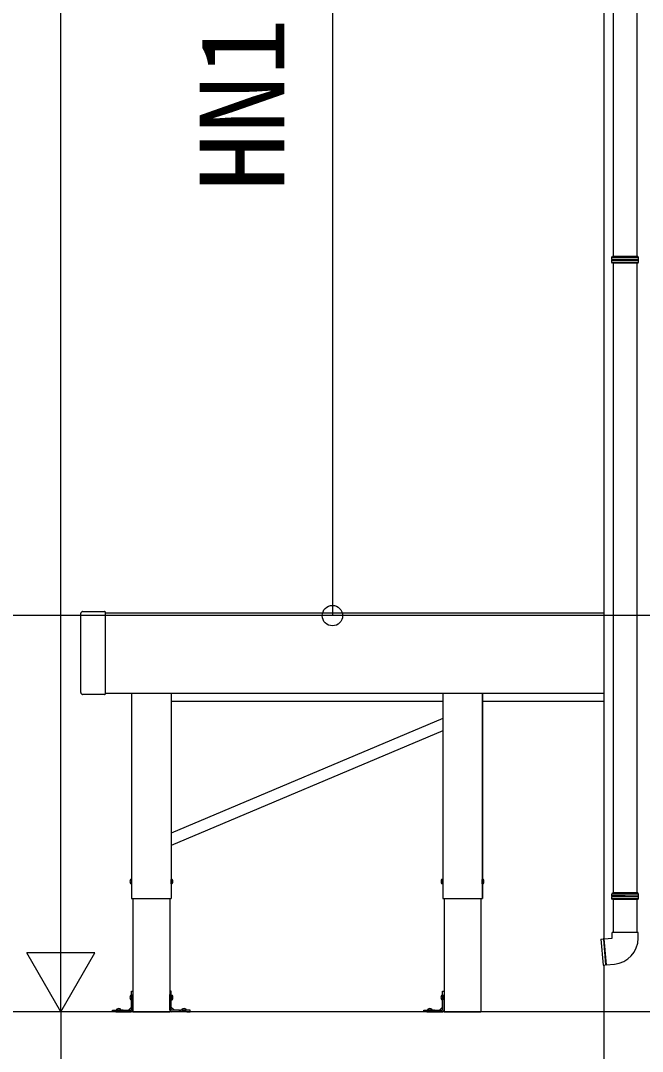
# Model space of a CAD drawing. Units: millimetres, scale not verified. Extents: x -10500 to 10500, y -15600 to 15524.
# Drawn here: x 5310 to 6409, y 8969 to 10791 of the extents above; entities that cross this region are included whole.
import ezdxf
from ezdxf.enums import TextEntityAlignment as Align

# ---------------------------------------------------------------- set-up
doc = ezdxf.new("R2010")
doc.units = ezdxf.units.MM
doc.header["$LTSCALE"] = 80
doc.layers.add('0-4_YKK_A1', color=4, linetype='Continuous')
doc.layers.add('0-5_YKK_D', color=6, linetype='Continuous')
doc.styles.add('ＭＳ ゴシック', font='')
doc.styles.get('ＭＳ ゴシック').set_extended_font_data('MS Gothic')

msp = doc.modelspace()

# ---------------------------------------------------------------- linework, layer by layer
at = {"layer": '0-4_YKK_A1'}
for p, q in [((6341, 11693.29), (6341, 9167.84)), ((6357.5, 11482.38), (6357.5, 10374.5)), ((6399.5, 10374.5), (6399.5, 11482.38)), ((6355, 10372.5), (6356, 10374.5)), ((6402, 10372.5), (6355, 10372.5)), ((6355, 10368.99), (6355, 10372.5)), ((6355, 10364.5), (6355, 10368.01)), ((6401, 10374.5), (6356, 10374.5)), ((6402, 10372.5), (6401, 10374.5)), ((6402, 10368.99), (6402, 10372.5)), ((6402, 10364.5), (6402, 10368.01)), ((6355, 10364.5), (6402, 10364.5)), ((6356, 10362.5), (6355, 10364.5)), ((6401, 10362.5), (6356, 10362.5)), ((6357.5, 10362.5), (6357.5, 9249.5)), ((6399.5, 9249.5), (6399.5, 10362.5)), ((6401, 10362.5), (6402, 10364.5)), ((5419.41, 9747), (5458, 9747)), ((8508.13, 9739.5), (-10282.65, 9739.5)), ((5416, 9603.41), (5416, 9743.59)), ((5416.39, 9744.39), (5416.29, 9744.29)), ((5416.39, 9744.39), (5418.61, 9746.61)), ((5418.71, 9746.71), (5418.61, 9746.61)), ((5459, 9746), (5459, 9743.59)), ((5459, 9744.5), (6341, 9744.5)), ((5416.29, 9602.71), (5416.39, 9602.61)), ((5418.61, 9600.39), (5416.39, 9602.61)), ((5459, 9602.5), (6341, 9602.5)), ((5505.92, 9602.5), (5505.92, 9239.5)), ((5506, 9602.5), (5506, 9239.5)), ((5506, 9602.5), (5506, 9239.5)), ((5418.61, 9600.39), (5418.71, 9600.29)), ((5458, 9600), (5419.41, 9600)), ((6055.92, 9587.5), (5576.08, 9587.5)), ((6341, 9587.5), (6126.08, 9587.5)), ((6055.92, 9557.56), (5576.08, 9355.15)), ((6055.92, 9535.85), (5576.08, 9333.44)), ((5505.5, 9273.5), (5504.7, 9273.36)), ((5505.5, 9273.5), (5505.5, 9265.5)), ((5505.5, 9273.5), (5506, 9273.41)), ((5506, 9273.41), (5506, 9265.59)), ((5576.5, 9273.5), (5576, 9273.41)), ((5576, 9265.59), (5576, 9273.41)), ((5576.5, 9273.5), (5577.3, 9273.36)), ((5576.5, 9265.5), (5576.5, 9273.5)), ((6055.5, 9273.5), (6054.7, 9273.36)), ((6055.5, 9273.5), (6055.5, 9265.5)), ((6055.5, 9273.5), (6056, 9273.41)), ((6056, 9273.41), (6056, 9265.59)), ((6126.5, 9273.5), (6126, 9273.41)), ((6126, 9265.59), (6126, 9273.41)), ((6126.5, 9273.5), (6127.3, 9273.36)), ((6126.5, 9265.5), (6126.5, 9273.5)), ((5505.5, 9265.5), (5504.7, 9265.64)), ((5505.5, 9265.5), (5506, 9265.59)), ((5576.5, 9265.5), (5576, 9265.59)), ((5576.5, 9265.5), (5577.3, 9265.64)), ((6055.5, 9265.5), (6054.7, 9265.64)), ((6055.5, 9265.5), (6056, 9265.59)), ((6126.5, 9265.5), (6126, 9265.59)), ((6126.5, 9265.5), (6127.3, 9265.64)), ((5505.92, 9239.5), (5576.08, 9239.5)), ((5508.35, 9239.5), (5508.35, 9039.5)), ((5573.65, 9239.5), (5573.65, 9039.5)), ((6055.92, 9239.5), (6126.08, 9239.5)), ((6058.35, 9239.5), (6058.35, 9039.5)), ((6123.65, 9239.5), (6123.65, 9039.5)), ((6355, 9247.5), (6356, 9249.5)), ((6402, 9247.5), (6355, 9247.5)), ((6355, 9243.99), (6355, 9247.5)), ((6355, 9239.5), (6355, 9243.01)), ((6355, 9239.5), (6402, 9239.5)), ((6356, 9237.5), (6355, 9239.5)), ((6401, 9249.5), (6356, 9249.5)), ((6401, 9237.5), (6356, 9237.5)), ((6357.5, 9237.5), (6357.5, 9179.38)), ((6399.5, 9179.38), (6399.5, 9237.5)), ((6402, 9247.5), (6401, 9249.5)), ((6401, 9237.5), (6402, 9239.5)), ((6402, 9243.99), (6402, 9247.5)), ((6402, 9239.5), (6402, 9243.01)), ((6335.58, 9167.63), (6339.89, 9168.01)), ((6335.58, 9167.63), (6339.59, 9121.81)), ((6340.07, 9167.93), (6344.06, 9122.3)), ((6341.06, 9168.02), (6345.06, 9122.38)), ((6341.23, 9168.13), (6355.5, 9169.38)), ((6355.5, 9169.38), (6355.5, 9179.38)), ((6401.5, 9169.38), (6401.5, 9179.38)), ((6339.59, 9121.81), (6343.9, 9122.19)), ((6341, 9121.93), (6341, 9039.5)), ((6345.23, 9122.3), (6359.51, 9123.55)), ((5505.85, 9075.5), (5508.35, 9075.5)), ((5505.85, 9071.09), (5505.85, 9075.5)), ((5508.35, 9075.5), (5508.35, 9071.09)), ((5576.15, 9075.5), (5573.65, 9075.5)), ((5573.65, 9075.5), (5573.65, 9071.09)), ((5576.15, 9071.09), (5576.15, 9075.5)), ((6055.85, 9075.5), (6058.35, 9075.5)), ((6055.85, 9071.09), (6055.85, 9075.5)), ((6058.35, 9075.5), (6058.35, 9071.09)), ((5505.35, 9068.5), (5504.55, 9068.36)), ((5505.35, 9060.5), (5504.55, 9060.64)), ((5505.35, 9068.5), (5505.35, 9060.5)), ((5505.35, 9068.5), (5505.85, 9068.41)), ((5505.35, 9060.5), (5505.85, 9060.59)), ((5505.85, 9069.67), (5505.85, 9071.09)), ((5505.85, 9042.5), (5505.85, 9069.67)), ((5505.85, 9068.41), (5505.85, 9060.59)), ((5508.35, 9071.09), (5508.35, 9069.67)), ((5508.35, 9042.5), (5508.35, 9069.67)), ((5573.65, 9071.09), (5573.65, 9069.67)), ((5573.65, 9042.5), (5573.65, 9069.67)), ((5576.15, 9069.67), (5576.15, 9071.09)), ((5576.15, 9042.5), (5576.15, 9069.67)), ((5576.65, 9068.5), (5576.15, 9068.41)), ((5576.15, 9060.59), (5576.15, 9068.41)), ((5576.65, 9060.5), (5576.15, 9060.59)), ((5576.65, 9068.5), (5577.45, 9068.36)), ((5576.65, 9060.5), (5576.65, 9068.5)), ((5576.65, 9060.5), (5577.45, 9060.64)), ((6055.35, 9068.5), (6054.55, 9068.36)), ((6055.35, 9060.5), (6054.55, 9060.64)), ((6055.35, 9068.5), (6055.35, 9060.5)), ((6055.35, 9068.5), (6055.85, 9068.41)), ((6055.35, 9060.5), (6055.85, 9060.59)), ((6055.85, 9069.67), (6055.85, 9071.09)), ((6055.85, 9042.5), (6055.85, 9069.67)), ((6055.85, 9068.41), (6055.85, 9060.59)), ((6058.35, 9071.09), (6058.35, 9069.67)), ((6058.35, 9042.5), (6058.35, 9069.67)), ((8508.13, 9039.5), (-10282.65, 9039.5)), ((5476.76, 9039.5), (5472.35, 9039.5)), ((5476.76, 9042), (5478.18, 9042)), ((5478.18, 9039.5), (5476.76, 9039.5)), ((5478.18, 9042), (5489.48, 9042)), ((5478.18, 9039.5), (5489.48, 9039.5)), ((5479.35, 9042.92), (5479.35, 9042.5)), ((5479.35, 9042.5), (5487.35, 9042.5)), ((5479.85, 9042), (5486.85, 9042)), ((5487.35, 9042.92), (5487.35, 9042.5)), ((5489.48, 9039.5), (5489.48, 9042)), ((5491.22, 9042), (5489.48, 9042)), ((5489.48, 9039.5), (5491.22, 9039.5)), ((5491.22, 9039.5), (5505.35, 9039.5)), ((5505.85, 9047.61), (5500.24, 9042)), ((5508.35, 9039.5), (5573.65, 9039.5)), ((5576.15, 9047.61), (5581.76, 9042)), ((5590.78, 9039.5), (5576.65, 9039.5)), ((5590.78, 9042), (5592.52, 9042)), ((5592.52, 9039.5), (5590.78, 9039.5)), ((5592.52, 9039.5), (5592.52, 9042)), ((5603.82, 9042), (5592.52, 9042)), ((5603.82, 9039.5), (5592.52, 9039.5)), ((5594.65, 9042.92), (5594.65, 9042.5)), ((5594.65, 9042.5), (5602.65, 9042.5)), ((5595.15, 9042), (5602.15, 9042)), ((5602.65, 9042.92), (5602.65, 9042.5)), ((5605.24, 9042), (5603.82, 9042)), ((5603.82, 9039.5), (5605.24, 9039.5)), ((5605.24, 9039.5), (5609.65, 9039.5)), ((6026.76, 9039.5), (6022.35, 9039.5)), ((6026.76, 9042), (6028.18, 9042)), ((6028.18, 9039.5), (6026.76, 9039.5)), ((6028.18, 9042), (6039.48, 9042)), ((6028.18, 9039.5), (6039.48, 9039.5)), ((6029.35, 9042.92), (6029.35, 9042.5)), ((6029.35, 9042.5), (6037.35, 9042.5)), ((6029.85, 9042), (6036.85, 9042)), ((6037.35, 9042.92), (6037.35, 9042.5)), ((6039.48, 9039.5), (6039.48, 9042)), ((6041.22, 9042), (6039.48, 9042)), ((6039.48, 9039.5), (6041.22, 9039.5)), ((6041.22, 9039.5), (6055.35, 9039.5)), ((6055.85, 9047.61), (6050.24, 9042)), ((6058.35, 9039.5), (6123.65, 9039.5)), ((6341, 9039.5), (6341, 8734.5))]:
    msp.add_line(p, q, dxfattribs=at)
for points in [[(6365.47, 10369), (6364.68, 10369), (6363.92, 10369), (6360.94, 10369), (6355, 10369.01)], [(6355, 10367.99), (6360.89, 10368), (6363.84, 10368), (6364.61, 10368), (6365.41, 10368), (6366.22, 10368), (6367.06, 10368.01), (6367.91, 10368.01), (6368.79, 10368.01), (6369.68, 10368.01), (6370.58, 10368.01), (6372.44, 10368.01), (6374.33, 10368.02), (6376.25, 10368.02), (6378.19, 10368.02), (6382.07, 10368.03), (6383.98, 10368.03), (6385.85, 10368.03), (6386.77, 10368.03), (6387.67, 10368.03), (6388.56, 10368.04), (6389.43, 10368.04), (6390.29, 10368.04), (6391.12, 10368.04), (6391.93, 10368.04), (6392.72, 10368.04), (6393.49, 10368.04), (6394.23, 10368.04), (6394.94, 10368.04), (6395.62, 10368.04), (6396.28, 10368.04), (6396.9, 10368.03), (6397.5, 10368.03), (6398.06, 10368.03), (6398.59, 10368.03), (6399.08, 10368.03), (6399.54, 10368.03), (6399.97, 10368.03), (6400.36, 10368.03), (6400.71, 10368.03)], [(6402, 10368.98), (6401.88, 10368.98), (6401.73, 10368.98), (6401.53, 10368.98), (6401.3, 10368.98), (6401.03, 10368.98), (6400.71, 10368.97), (6400.37, 10368.97), (6399.98, 10368.97), (6399.56, 10368.97), (6399.1, 10368.97), (6398.61, 10368.97), (6398.08, 10368.97), (6397.52, 10368.97), (6396.93, 10368.97), (6396.31, 10368.96), (6395.65, 10368.96), (6394.97, 10368.96), (6394.26, 10368.96), (6393.52, 10368.96), (6392.76, 10368.96), (6391.97, 10368.96), (6391.16, 10368.96), (6390.33, 10368.96), (6389.48, 10368.96), (6388.61, 10368.96), (6387.72, 10368.97), (6385.9, 10368.97), (6384.04, 10368.97), (6382.13, 10368.97), (6378.26, 10368.98), (6376.32, 10368.98), (6374.4, 10368.98), (6372.51, 10368.99), (6370.66, 10368.99), (6368.86, 10368.99), (6367.98, 10368.99), (6367.13, 10368.99), (6366.29, 10368.99), (6365.47, 10369)], [(6400.71, 10368.03), (6401.02, 10368.02), (6401.29, 10368.02), (6401.53, 10368.02), (6401.72, 10368.02), (6401.88, 10368.02), (6402, 10368.02)], [(5459, 9743.59), (5459, 9603.41), (5459, 9601)], [(5576, 9602.5), (5576, 9295.36), (5576, 9273.61), (5576, 9239.5)], [(5576.08, 9602.5), (5576.08, 9295.4), (5576.08, 9273.64), (5576.08, 9239.5)], [(6055.92, 9602.5), (6055.92, 9565.07), (6055.92, 9543.31), (6055.92, 9239.5)], [(6056, 9602.5), (6056, 9565.1), (6056, 9543.34), (6056, 9239.5)], [(6126, 9602.5), (6126, 9565.1), (6126, 9543.34), (6126, 9239.5)], [(6126.08, 9602.5), (6126.08, 9565.07), (6126.08, 9543.31), (6126.08, 9239.5)], [(6365.47, 9244), (6364.68, 9244), (6363.92, 9244), (6360.94, 9244), (6355, 9244.01)], [(6355, 9242.99), (6360.89, 9243), (6363.84, 9243), (6364.61, 9243), (6365.41, 9243), (6366.22, 9243), (6367.06, 9243.01), (6367.91, 9243.01), (6368.79, 9243.01), (6369.68, 9243.01), (6370.58, 9243.01), (6372.44, 9243.01), (6374.33, 9243.02), (6376.25, 9243.02), (6378.19, 9243.02), (6382.07, 9243.03), (6383.98, 9243.03), (6385.85, 9243.03), (6386.77, 9243.03), (6387.67, 9243.03), (6388.56, 9243.04), (6389.43, 9243.04), (6390.29, 9243.04), (6391.12, 9243.04), (6391.93, 9243.04), (6392.72, 9243.04), (6393.49, 9243.04), (6394.23, 9243.04), (6394.94, 9243.04), (6395.62, 9243.04), (6396.28, 9243.04), (6396.9, 9243.03), (6397.5, 9243.03), (6398.06, 9243.03), (6398.59, 9243.03), (6399.08, 9243.03), (6399.54, 9243.03), (6399.97, 9243.03), (6400.36, 9243.03), (6400.71, 9243.03)], [(6402, 9243.98), (6401.88, 9243.98), (6401.73, 9243.98), (6401.53, 9243.98), (6401.3, 9243.98), (6401.03, 9243.98), (6400.71, 9243.97), (6400.37, 9243.97), (6399.98, 9243.97), (6399.56, 9243.97), (6399.1, 9243.97), (6398.61, 9243.97), (6398.08, 9243.97), (6397.52, 9243.97), (6396.93, 9243.97), (6396.31, 9243.96), (6395.65, 9243.96), (6394.97, 9243.96), (6394.26, 9243.96), (6393.52, 9243.96), (6392.76, 9243.96), (6391.97, 9243.96), (6391.16, 9243.96), (6390.33, 9243.96), (6389.48, 9243.96), (6388.61, 9243.96), (6387.72, 9243.97), (6385.9, 9243.97), (6384.04, 9243.97), (6382.13, 9243.97), (6378.26, 9243.98), (6376.32, 9243.98), (6374.4, 9243.98), (6372.51, 9243.99), (6370.66, 9243.99), (6368.86, 9243.99), (6367.98, 9243.99), (6367.13, 9243.99), (6366.29, 9244), (6365.47, 9244)], [(6400.71, 9243.03), (6401.02, 9243.02), (6401.29, 9243.02), (6401.53, 9243.02), (6401.72, 9243.02), (6401.88, 9243.02), (6402, 9243.02)], [(6401.5, 9179.38), (6378.5, 9179.38), (6355.5, 9179.38)], [(5472.35, 9039.5), (5472.35, 9042), (5476.76, 9042)], [(5491.22, 9039.5), (5491.22, 9042), (5505.35, 9042)], [(5590.78, 9039.5), (5590.78, 9042), (5576.65, 9042)], [(5609.65, 9039.5), (5609.65, 9042), (5605.24, 9042)], [(6022.35, 9039.5), (6022.35, 9042), (6026.76, 9042)], [(6041.22, 9039.5), (6041.22, 9042), (6055.35, 9042)]]:
    msp.add_lwpolyline(points, dxfattribs=at)
for centre, radius, start, end in [((6355, 10368.5), 0.5, 285.49629, 74.51275), ((6402, 10368.5), 0.5, 105.48725, 254.50371), ((5419.41, 9746), 1, 90, 135), ((5458, 9746), 1, 0, 90), ((5417, 9743.59), 1, 135, 180), ((5417, 9603.41), 1, 180, 225), ((5419.41, 9601), 1, 225, 270), ((5458, 9601), 1, 270, 0), ((5504.85, 9272.47), 0.9, 100, 147.94412), ((5577.15, 9272.47), 0.9, 32.05588, 80), ((6054.85, 9272.47), 0.9, 100, 147.94412), ((6127.15, 9272.47), 0.9, 32.05588, 80), ((5509.6, 9269.5), 6.5, 147.94412, 212.05588), ((5504.85, 9266.53), 0.9, 212.05588, 260), ((5577.15, 9266.53), 0.9, 280, 327.94412), ((5572.4, 9269.5), 6.5, 327.94412, 32.05588), ((6059.6, 9269.5), 6.5, 147.94412, 212.05588), ((6054.85, 9266.53), 0.9, 212.05588, 260), ((6127.15, 9266.53), 0.9, 280, 327.94412), ((6122.4, 9269.5), 6.5, 327.94412, 32.05588), ((6355, 9243.5), 0.5, 285.49629, 74.51275), ((6402, 9243.5), 0.5, 105.48725, 254.50371), ((6339.91, 9167.81), 0.2, 21.60155, 95), ((6340.56, 9168.07), 0.5, 201.60155, 348.39845), ((6341.24, 9167.93), 0.2, 95, 168.39845), ((6355.5, 9169.38), 46, 275, 0), ((6343.88, 9122.39), 0.2, 275, 348.39845), ((6344.57, 9122.25), 0.5, 21.60155, 168.39845), ((6345.22, 9122.5), 0.2, 201.60155, 275), ((5509.45, 9064.5), 6.5, 147.94412, 212.05588), ((5504.7, 9067.47), 0.9, 100, 147.94412), ((5504.7, 9061.53), 0.9, 212.05588, 260), ((5577.3, 9067.47), 0.9, 32.05588, 80), ((5577.3, 9061.53), 0.9, 280, 327.94412), ((5572.55, 9064.5), 6.5, 327.94412, 32.05588), ((6059.45, 9064.5), 6.5, 147.94412, 212.05588), ((6054.7, 9067.47), 0.9, 100, 147.94412), ((6054.7, 9061.53), 0.9, 212.05588, 260), ((5480.35, 9042.92), 1, 126.03188, 180), ((5479.85, 9042.5), 0.5, 180, 270), ((5483.35, 9038.8), 6.1, 53.96812, 126.03188), ((5486.85, 9042.5), 0.5, 270, 0), ((5486.35, 9042.92), 1, 0, 53.96812), ((5505.35, 9042.5), 0.5, 270, 0), ((5505.35, 9042.5), 3, 270, 0), ((5576.65, 9042.5), 3, 180, 270), ((5576.65, 9042.5), 0.5, 180, 270), ((5595.65, 9042.92), 1, 126.03188, 180), ((5595.15, 9042.5), 0.5, 180, 270), ((5598.65, 9038.8), 6.1, 53.96812, 126.03188), ((5602.15, 9042.5), 0.5, 270, 0), ((5601.65, 9042.92), 1, 0, 53.96812), ((6030.35, 9042.92), 1, 126.03188, 180), ((6029.85, 9042.5), 0.5, 180, 270), ((6033.35, 9038.8), 6.1, 53.96812, 126.03188), ((6036.85, 9042.5), 0.5, 270, 0), ((6036.35, 9042.92), 1, 0, 53.96812), ((6055.35, 9042.5), 0.5, 270, 0), ((6055.35, 9042.5), 3, 270, 0)]:
    msp.add_arc(centre, radius, start, end, dxfattribs=at)
at = {"layer": '0-5_YKK_D'}
for p, q in [((5861, 11734.49), (5861, 9739.5)), ((5381, 9159.5), (5381, 11614.5)), ((5381, 9039.5), (5381, 9247.35)), ((5381, 9039.5), (5321, 9143.42)), ((5441, 9143.42), (5321, 9143.42)), ((5381, 9039.5), (5441, 9143.42)), ((6227.5, 9039.5), (5380, 9039.5)), ((6202.25, 9039.5), (5380, 9039.5))]:
    msp.add_line(p, q, dxfattribs=at)
msp.add_lwpolyline([(5381, 9039.5), (5381, 8734.5), (5381, 8167.55)], dxfattribs=at)
msp.add_circle((5861, 9739.5), 18, dxfattribs=at)

# ---------------------------------------------------------------- texts
at = {"layer": '0-5_YKK_D', "style": 'ＭＳ ゴシック'}
msp.add_text('HN1', height=149.6, rotation=90, dxfattribs=at).set_placement((5821, 10490.11), align=Align.BOTTOM_LEFT)

doc.saveas('drawing.dxf')
